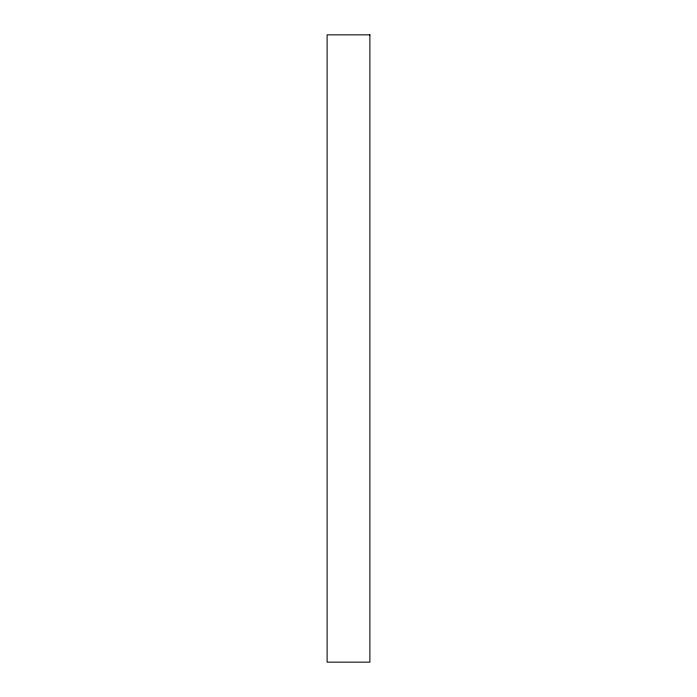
<?xml version="1.0" encoding="UTF-8"?>
<svg xmlns="http://www.w3.org/2000/svg" width="697" height="697" viewBox="0 0 697 697"><rect width="100%" height="100%" fill="white"/><g stroke="black" fill="none" stroke-linecap="round" stroke-linejoin="round"><path stroke-width="1.05" d="M369.889 34.85L327.111 34.85L327.111 662.15L369.889 662.15L369.889 34.85"/></g></svg>
